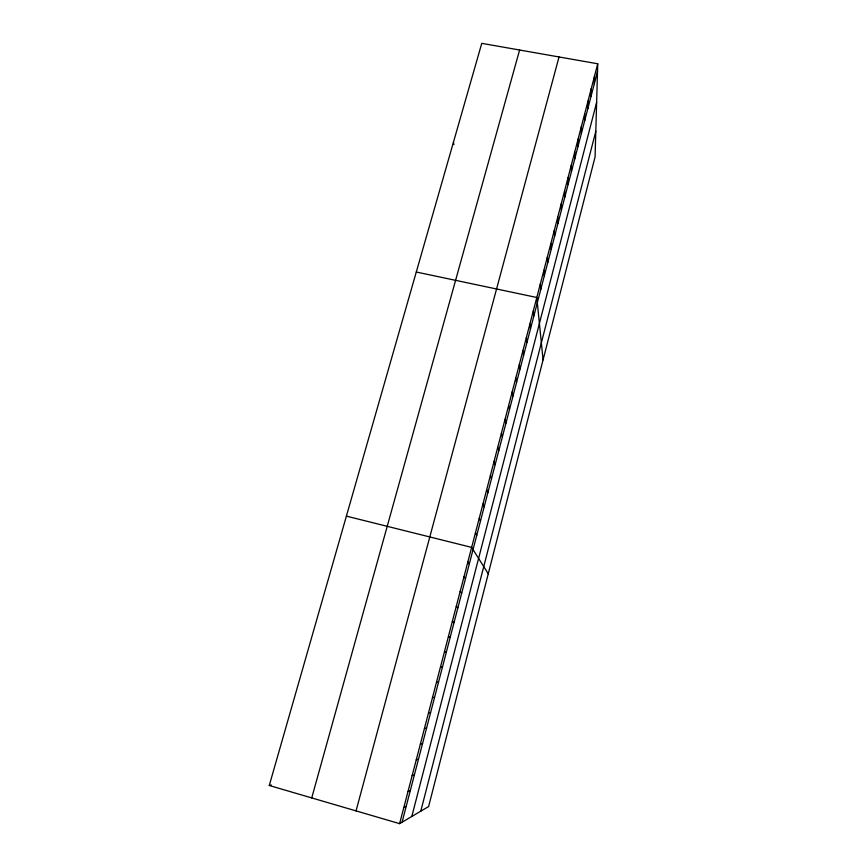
<?xml version="1.0" encoding="UTF-8"?>
<svg xmlns="http://www.w3.org/2000/svg" width="867" height="867" viewBox="0 0 867 867"><rect width="100%" height="100%" fill="white"/><g stroke="black" fill="none" stroke-linecap="round" stroke-linejoin="round"><path stroke-width="1.3" d="M581.356 133.529L581.389 126.474M584.618 120.99L584.683 113.794M587.869 108.516L587.978 101.19M591.099 96.107L591.24 88.651M594.318 83.752L594.491 76.177M597.731 63.779L595.076 156.938L428.601 806.57L399.622 823.65L269.269 785.491L481.759 43.35L597.731 63.779L399.622 823.65M420.777 811.187L595.802 131.351M402.071 822.209L597.515 71.473M411.803 816.476L596.626 102.414M356.044 810.894L559.031 56.962M311.73 797.922L519.604 50.015M403.827 807.545L406.211 806.321M407.999 791.528L410.319 790.531M412.15 775.607L414.404 774.827M416.279 759.774L418.468 759.21M269.269 785.491L271.338 785.047M420.376 744.038L422.511 743.68M424.462 728.388L426.531 728.247M428.515 712.826L430.531 712.891M432.546 697.361L434.497 697.632M416.29 272.032L536.803 297.489L543.067 359.87M346.388 516.136L471.648 547.391L488.262 573.77M436.556 681.971L438.453 682.448M440.544 666.68L442.387 667.362M444.511 651.475L446.288 652.352M448.456 636.356L450.179 637.429M452.379 621.314L454.037 622.582M456.27 606.369L457.884 607.832M460.149 591.5L461.699 593.147M463.997 576.718L465.503 578.56M467.833 562.011L469.275 564.038M475.441 532.858L476.774 535.242M479.202 518.401L480.491 520.969M482.952 504.02L484.187 506.772M486.68 489.725L487.861 492.64M490.386 475.495L491.524 478.595M494.082 461.352L495.155 464.625M497.745 447.296L498.774 450.732M501.386 433.305L502.372 436.914M505.017 419.39L505.96 423.161M508.626 405.55L509.514 409.495M453.419 142.329L453.918 144.594M512.213 391.786L513.058 395.894M515.778 378.099L516.58 382.358M519.333 364.487L520.081 368.908M522.866 350.94L523.56 355.524M526.377 337.469L527.028 342.205M529.867 324.074L530.474 328.961M533.346 310.744L533.909 315.783M540.336 283.899L540.813 289.253M543.858 270.396L544.292 275.89M547.37 256.957L547.749 262.603M550.848 243.584L551.195 249.382M554.316 230.297L554.62 236.236M557.763 217.075L558.023 223.155M561.187 203.918L561.404 210.15M564.601 190.838L564.775 197.21M567.993 177.833L568.123 184.335M571.364 164.882L571.461 171.536M574.723 152.018L574.778 158.802M578.061 139.208L578.072 146.133"/></g></svg>
